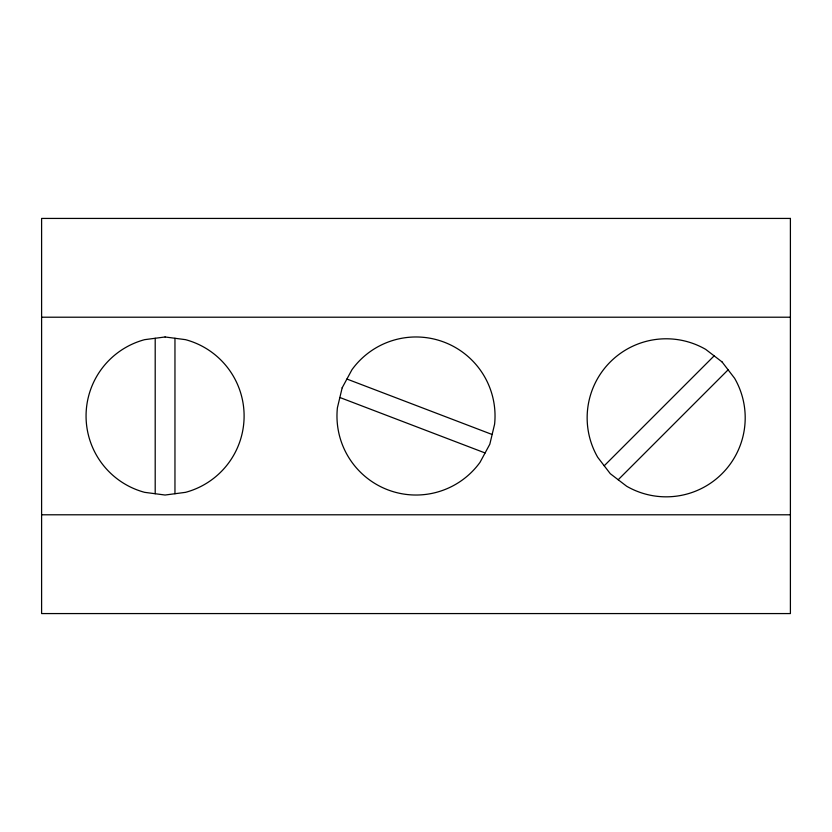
<?xml version="1.0" encoding="UTF-8"?>
<svg xmlns="http://www.w3.org/2000/svg" width="832" height="832" viewBox="0 0 832 832"><rect width="100%" height="100%" fill="white"/><g stroke="black" fill="none" stroke-linecap="round" stroke-linejoin="round"><path stroke-width="1.25" d="M604.219 465.785L714.147 355.857M618.197 479.752L728.114 369.824M41.6 317.21L790.4 317.21M41.6 514.79L790.4 514.79M346.913 379.038L492.138 434.502M339.862 397.498L485.087 452.962M174.959 338.27L174.959 493.73M155.199 338.27L155.199 493.73M342.17 387.806L337.386 407.878A79.03 79.03 0 0 0 480.012 462.342L489.83 444.194L494.614 424.122A79.03 79.03 0 0 0 351.988 369.658L342.17 387.806M165.079 336.97L144.633 339.664A79.03 79.03 0 0 0 144.633 492.336L165.079 495.03L185.536 492.336A79.03 79.03 0 0 0 185.536 339.664L165.079 336.97M790.4 218.431L41.6 218.431L41.6 613.569L790.4 613.569L790.4 218.431M722.051 361.92L705.682 349.367A79.03 79.03 0 0 0 597.73 457.319L610.282 473.689L626.652 486.242A79.03 79.03 0 0 0 734.614 378.29L722.051 361.92"/></g></svg>
